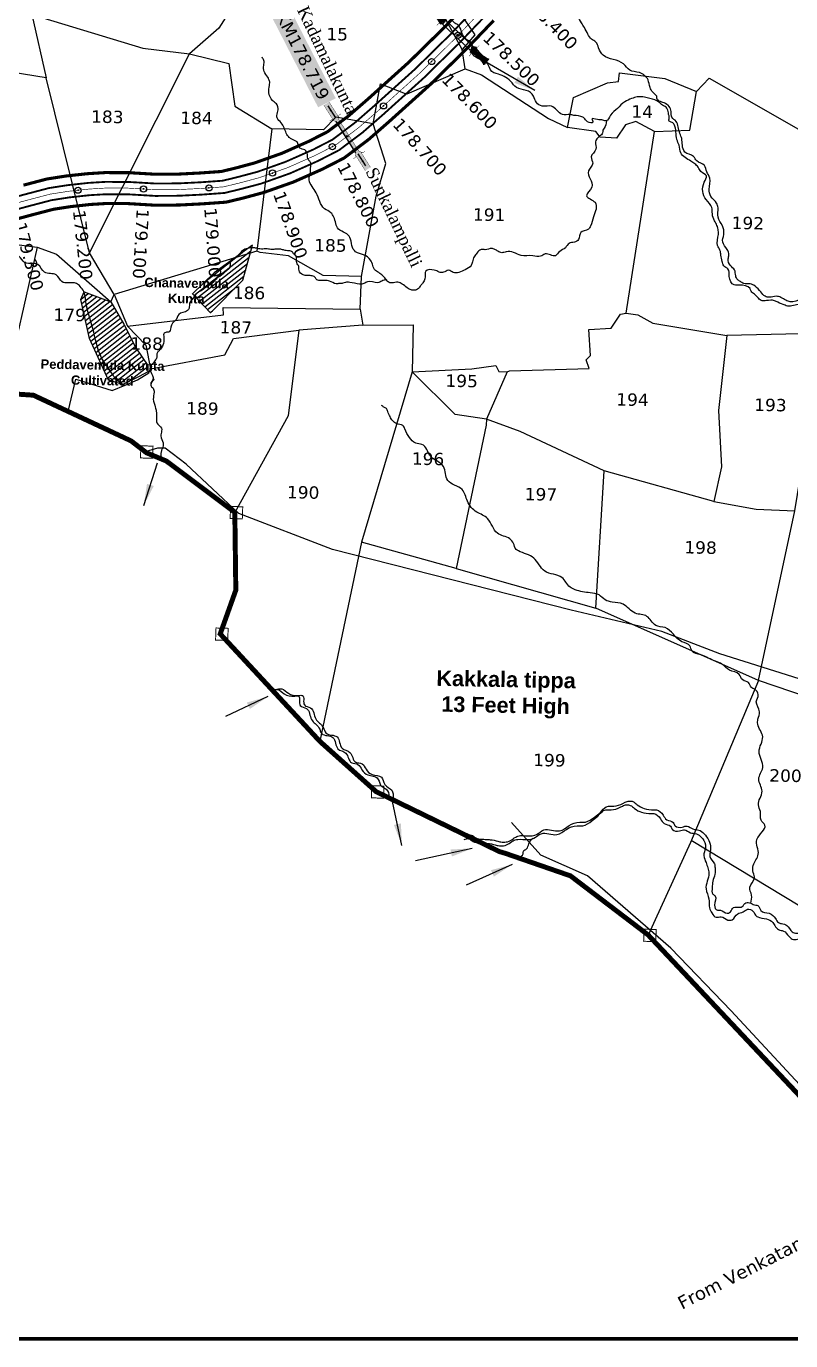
# Model space of a CAD drawing. Header units: inches. Extents: x 749153 to 755578, y 1653601 to 1659848.
# Drawn here: x 752044 to 753279, y 1653601 to 1655726 of the extents above; entities that cross this region are included whole.
import ezdxf
from ezdxf.enums import TextEntityAlignment as Align

# ---------------------------------------------------------------- set-up
doc = ezdxf.new("R2010")
doc.units = ezdxf.units.IN
doc.header["$MEASUREMENT"] = 0
doc.header["$PDMODE"] = 32
doc.header["$PDSIZE"] = 10
doc.linetypes.add('ACAD_ISO02W100', pattern=[15, 12, -3])
doc.linetypes.add('HIDDEN2', pattern=[0.1875, 0.125, -0.0625])
for name, color, linetype in [('CANAL1', 1, 'Continuous'), ('CSMark', 72, 'Continuous'), ('PLOT', 7, 'Continuous'), ('PLOT NO', 7, 'Continuous'), ('ROADS', 6, 'Continuous'), ('stream', 4, 'Continuous'), ('STRUCTURE', 5, 'Continuous'), ('TANKS-STREAM', 4, 'Continuous'), ('VILLAGE BOUNDRY', 5, 'Continuous'), ('VILLAGE STONES', 240, 'Continuous')]:
    doc.layers.add(name, color=color, linetype=linetype)
doc.styles.get("Standard").update_dxf_attribs({"font": 'verdana_0.ttf'})
doc.styles.add('style1', font='romantic_0.ttf')
doc.dimstyles.get("Standard").update_dxf_attribs({"dimtxt": 0.18, "dimasz": 35, "dimexe": 0.18, "dimexo": 0.0625, "dimgap": 0.09, "dimtad": 0, "dimtih": 1, "dimtoh": 1, "dimdec": 4, "dimzin": 0, "dimdsep": 46, "dimtxsty": 'Standard', "dimcen": 0.09, "dimadec": 0, "dimazin": 0, "dimtfac": 1, "dimtdec": 4, "dimtofl": 0, "dimtmove": 0, "dimatfit": 3, "dimfxl": 0, "dimtolj": 1, "dimtzin": 0, "dimarcsym": 0})
pattern_1 = [(38.1187724, (-30784.0716, 14231.618), (-3.920576606, 4.996724246), [])]

# ---------------------------------------------------------------- blocks, each defined once
blk = doc.blocks.new('UT')
at = {"layer": 'STRUCTURE'}
h = blk.add_hatch(dxfattribs=at)
h.set_pattern_fill('DASH', color=150, scale=8, angle=-39.6278, style=0)
h.set_pattern_definition([(320.372247933, (-4370.464, -6260.8811), (1.40800153113, 0.132407282), [1, -1])])
h.paths.add_polyline_path([(765163, 1700681.9), (765165.6, 1700680.6), (765167.2, 1700680.3), (765169.1, 1700680), (765172.4, 1700679.6), (765176.4, 1700679.3), (765179.5, 1700679.5), (765183.1, 1700679.9), (765187.7, 1700680.9), (765188.9, 1700681.2), (765193.1, 1700682.2), (765196.1, 1700680.2), (765196.1, 1700672.2), (765193.1, 1700670.2), (765190.5, 1700670.8), (765188.1, 1700671.3), (765185.5, 1700671.8), (765183.6, 1700672.1), (765181, 1700672.5), (765180.3, 1700672.5), (765178.5, 1700672.6), (765176.7, 1700672.6), (765174.6, 1700672.5), (765172.5, 1700672.3), (765170.4, 1700672), (765168.5, 1700671.7), (765166.1, 1700671.2), (765165, 1700670.8), (765163, 1700669.7)])
h.paths.add_polyline_path([(765259.1, 1700682.2), (765256.1, 1700680.2), (765256.1, 1700672.2), (765259.1, 1700670.2), (765261.9, 1700671), (765264.4, 1700671.6), (765266.4, 1700672), (765269.1, 1700672.5), (765272.7, 1700673), (765276.1, 1700673.1), (765278.6, 1700672.9), (765281.2, 1700672.7), (765283.9, 1700672.3), (765286.4, 1700671.9), (765288, 1700671.3), (765289.2, 1700670.6), (765289.1, 1700682.7), (765287.6, 1700681.8), (765285.7, 1700681.2), (765283, 1700680.7), (765281.2, 1700680.4), (765276.7, 1700679.9), (765272.7, 1700679.9), (765268.7, 1700680.3), (765264.8, 1700681), (765261.2, 1700681.7)])
at = {"layer": 'STRUCTURE', "color": 150, "const_width": 0.628}
for points in [[(765190.1, 1700688.2), (765190.1, 1700684.2), (765196.1, 1700680.2), (765256.1, 1700680.2), (765262.1, 1700684.2), (765262.1, 1700688.2)], [(765190.1, 1700664.2), (765190.1, 1700668.2), (765196.1, 1700672.2), (765256.1, 1700672.2), (765262.1, 1700668.2), (765262.1, 1700664.2)]]:
    blk.add_lwpolyline(points, dxfattribs=at)
at = {"layer": 'STRUCTURE', "color": 150}
for points in [[(765196.1, 1700680.2), (765256.1, 1700680.2)], [(765196.1, 1700672.2), (765256.1, 1700672.2)], [(765196.1, 1700672.2), (765256.1, 1700672.2)]]:
    blk.add_lwpolyline(points, dxfattribs=at)
at = {"layer": 'STRUCTURE', "color": 0}
blk.add_circle((765226.1, 1700676.2), 1.89, dxfattribs=at)
at = {"layer": 'STRUCTURE', "color": 150}
for points in [[(765289.1, 1700682.7), (765287.8, 1700681.9), (765284.3, 1700680.9), (765280.9, 1700680.4), (765276.1, 1700679.8), (765267.4, 1700680.5), (765259.1, 1700682.2)], [(765163, 1700681.9), (765164.4, 1700681.1), (765167.9, 1700680.2), (765171.2, 1700679.8), (765176.1, 1700679.4), (765184.7, 1700680.3), (765193.1, 1700682.2)], [(765163, 1700669.7), (765164.3, 1700670.6), (765167.8, 1700671.6), (765171.2, 1700672.1), (765176, 1700672.6), (765184.7, 1700672), (765193.1, 1700670.2)], [(765289.2, 1700670.6), (765287.8, 1700671.4), (765284.2, 1700672.3), (765280.9, 1700672.7), (765276.1, 1700673.1), (765267.4, 1700672.2), (765259.1, 1700670.2)]]:
    blk.add_spline(points, degree=3, dxfattribs=at)
at = {"layer": 'STRUCTURE', "color": 0}
blk.add_text('STREAM', height=5, dxfattribs=at).set_placement((765148.2, 1700675.8), align=Align.MIDDLE_CENTER)
for points in [[(765190.9, 1700676), (765164.2, 1700675.8)], [(765289.3, 1700676.7), (765265.4, 1700676.4)]]:
    blk.add_leader(points, dimstyle='Standard', override={"dimasz": 10, "dimgap": 0.09, "dimtad": 0}, dxfattribs=at)
blk = doc.blocks.new('SLB')
at = {"layer": 'STRUCTURE'}
h = blk.add_hatch(dxfattribs=at)
h.set_pattern_fill('DOTS', color=6, scale=20, angle=320.3722, style=0)
h.set_pattern_definition([(320.372247934, (-159.4327, -72.9564), (1.2786241598, 0.5641323054), [0, -1.25])])
h.paths.add_polyline_path([(769699.5, 1706871.1), (769699.5, 1706861.1), (769729.1, 1706861.1), (769732.1, 1706863.1), (769792.1, 1706863.1), (769795.1, 1706861.1), (769824.7, 1706861.1), (769824.7, 1706871.1), (769795.1, 1706871.1), (769792.1, 1706869.1), (769732.1, 1706869.1), (769729.1, 1706871.1)])
at = {"layer": 'STRUCTURE', "color": 6, "linetype": 'ACAD_ISO02W100', "ltscale": 0.5, "const_width": 0.5}
for points in [[(769699.5, 1706871.1), (769729.1, 1706871.1)], [(769795.1, 1706871.1), (769824.7, 1706871.1)], [(769699.5, 1706861.1), (769729.1, 1706861.1)], [(769795.1, 1706861.1), (769824.7, 1706861.1)]]:
    blk.add_lwpolyline(points, dxfattribs=at)
at = {"layer": 'STRUCTURE', "color": 6, "const_width": 0.628}
for points in [[(769726.1, 1706877.1), (769726.1, 1706873.1), (769732.1, 1706869.1), (769792.1, 1706869.1), (769798.1, 1706873.1), (769798.1, 1706877.1)], [(769726.1, 1706855.1), (769726.1, 1706859.1), (769732.1, 1706863.1), (769792.1, 1706863.1), (769798.1, 1706859.1), (769798.1, 1706855.1)]]:
    blk.add_lwpolyline(points, dxfattribs=at)
at = {"layer": 'STRUCTURE', "color": 6}
blk.add_lwpolyline([(769732.1, 1706863.1), (769792.1, 1706863.1)], dxfattribs=at)
blk.add_lwpolyline([(769732.1, 1706863.1), (769792.1, 1706863.1)], dxfattribs=at)
at = {"layer": 'STRUCTURE', "color": 0}
blk.add_circle((769762.1, 1706866.1), 1.24, dxfattribs=at)
for points in [[(769703.8, 1706866), (769726.7, 1706866)], [(769818.6, 1706865.8), (769795.7, 1706865.8)]]:
    blk.add_leader(points, dimstyle='Standard', override={"dimasz": 10, "dimgap": 0.09, "dimtad": 0}, dxfattribs=at)

msp = doc.modelspace()

# ---------------------------------------------------------------- hatches: boundary and pattern name
at = {"layer": 'TANKS-STREAM'}
h = msp.add_hatch(dxfattribs=at)
h.set_pattern_fill('ANSI31', color=256, scale=50.809873, angle=353.1188, style=0)
h.set_pattern_definition(pattern_1)
edge = h.paths.add_edge_path()
edge.add_line((752311.6, 1655294.3), (752341.3, 1655263.2))
edge.add_line((752341.3, 1655263.2), (752393.5, 1655316))
edge.add_line((752393.5, 1655316), (752408.9, 1655372.5))
edge.add_line((752408.9, 1655372.5), (752347.1, 1655327.7))
edge.add_line((752347.1, 1655327.7), (752311.9, 1655294))
h.paths.add_polyline_path([(752231.7, 1655323.7), (752373.7, 1655321.1), (752372.9, 1655273.1), (752230.8, 1655275.7)], flags=9)
h = msp.add_hatch(dxfattribs=at)
h.set_pattern_fill('ANSI31', color=256, scale=50.809873, angle=353.1188, style=0)
h.set_pattern_definition(pattern_1)
h.paths.add_polyline_path([(752225.8, 1655160.2), (752199.6, 1655147.1), (752176.3, 1655154.2), (752145.7, 1655221.8), (752131.6, 1655284.5), (752136.8, 1655296.9), (752180.3, 1655280.8), (752201.4, 1655244.5), (752220.4, 1655206.5), (752240, 1655178.2), (752239.9, 1655167.9)])
h.paths.add_polyline_path([(752064.2, 1655191.8), (752269.7, 1655188), (752268.8, 1655140), (752063.3, 1655143.8)], flags=9)

# ---------------------------------------------------------------- linework, layer by layer
at = {"color": 3}
for p in [(752698.6, 1655669.4), (752620.8, 1655597.7), (752538.2, 1655531.8), (752441.4, 1655489.1), (752127.2, 1655461.3), (752232.9, 1655463.3), (752338.7, 1655465.1)]:
    msp.add_point(p, dxfattribs=at)
at = {"layer": 'CANAL1', "color": 5, "const_width": 3}
for points in [[(752774.2, 1655760.6), (752728, 1655712.4), (752691.6, 1655676.6), (752672.6, 1655657.9), (752606.1, 1655598), (752574.6, 1655570.5), (752538.4, 1655543.1), (752506.6, 1655526.8), (752462.4, 1655507.2), (752417.1, 1655491.1), (752385.5, 1655482.7), (752360.9, 1655476.7), (752325.7, 1655474.2), (752289.9, 1655472.4), (752252.6, 1655472.1), (752208.6, 1655474.7), (752171, 1655474.8), (752144.2, 1655473.2), (752110.3, 1655469.5), (752080.1, 1655464.8), (752042.8, 1655455), (752004.5, 1655444.7)], [(752009.5, 1655425.3), (752047.9, 1655435.7), (752084.2, 1655445.2), (752113, 1655449.7), (752145.9, 1655453.3), (752171.5, 1655454.8), (752208, 1655454.7), (752252.1, 1655452.1), (752290.5, 1655452.4), (752326.9, 1655454.2), (752364, 1655456.9), (752390.4, 1655463.3), (752423.1, 1655472), (752469.8, 1655488.6), (752515.2, 1655508.8), (752549, 1655526.1), (752587.2, 1655554.9), (752619.4, 1655583), (752686.3, 1655643.3), (752705.6, 1655662.3), (752742.3, 1655698.3), (752788.3, 1655746.4)]]:
    msp.add_lwpolyline(points, dxfattribs=at)
at = {"layer": 'CANAL1', "color": 1, "const_width": 5}
for points in [[(752763.6, 1655771.2), (752717.4, 1655722.9), (752681.1, 1655687.3), (752662.3, 1655668.8), (752596.2, 1655609.2), (752565.1, 1655582.1), (752530.4, 1655555.9), (752500.1, 1655540.4), (752456.8, 1655521.1), (752412.7, 1655505.5), (752381.8, 1655497.2), (752358.6, 1655491.6), (752324.8, 1655489.2), (752289.5, 1655487.4), (752253, 1655487.1), (752209.1, 1655489.7), (752170.6, 1655489.8), (752142.9, 1655488.1), (752108.4, 1655484.4), (752077, 1655479.5), (752038.9, 1655469.5)], [(752798.8, 1655735.7), (752753, 1655687.8), (752716.1, 1655651.6), (752696.6, 1655632.4), (752629.3, 1655571.8), (752596.7, 1655543.3), (752557, 1655513.3), (752521.7, 1655495.2), (752475.3, 1655474.6), (752427.5, 1655457.7), (752394.1, 1655448.7), (752366.3, 1655442), (752327.9, 1655439.3), (752290.9, 1655437.4), (752251.7, 1655437.1), (752207.6, 1655439.7), (752172, 1655439.8), (752147.1, 1655438.3), (752115, 1655434.8), (752087.3, 1655430.5), (752051.7, 1655421.2), (752013.3, 1655410.8)]]:
    msp.add_lwpolyline(points, dxfattribs=at)
at = {"layer": 'CANAL1', "color": 1, "linetype": 'HIDDEN2', "ltscale": 100, "const_width": 1}
msp.add_lwpolyline([(752781.2, 1655753.5), (752735.2, 1655705.3), (752698.6, 1655669.4), (752679.4, 1655650.6), (752612.8, 1655590.5), (752580.9, 1655562.7), (752543.7, 1655534.6), (752510.9, 1655517.8), (752466.1, 1655497.9), (752466.1, 1655497.9), (752420.1, 1655481.6), (752388, 1655473), (752362.5, 1655466.8), (752326.3, 1655464.2), (752290.2, 1655462.4), (752252.4, 1655462.1), (752208.3, 1655464.7), (752171.3, 1655464.8), (752145, 1655463.2), (752111.7, 1655459.6), (752082.1, 1655455), (752045.3, 1655445.3), (752007, 1655435)], dxfattribs=at)
at = {"layer": 'PLOT'}
for points in [[(752736.1, 1655759.9), (752768.2, 1655712.5), (752748.1, 1655688.7), (752715, 1655749.2), (752625.5, 1655829.9), (752524, 1655882.1)], [(752752.9, 1655657.5), (752779.3, 1655648), (752887.4, 1655577.2), (752918.3, 1655562.6), (752927.8, 1655611.1), (752982.6, 1655635.2), (753000.4, 1655636.9), (753002.2, 1655650.9), (753075.3, 1655641.8), (753126.7, 1655620.7), (753147.3, 1655642.7), (753310.4, 1655549), (753345, 1655623.4), (753446.5, 1655698.5), (753230.3, 1655845.1), (753160.9, 1655860.3), (753080, 1655852.1), (753000.8, 1655879), (752981.5, 1655882.9), (752881.7, 1655831.3), (752862.1, 1655798.6), (752827.1, 1655815.8)], [(752424.2, 1655783.9), (752372.4, 1655751.2), (752354.7, 1655723.3), (752307.1, 1655681.8)], [(752052.6, 1655745.3), (752075.8, 1655643.2), (751851.9, 1655679.2), (751704.2, 1655692.2)], [(752052.6, 1655745.3), (752232.1, 1655691.1), (752307.1, 1655681.8), (752371, 1655666.2), (752380.3, 1655597.3), (752440.5, 1655560.8), (752416.3, 1655362.7), (752185.3, 1655292.8), (752207.1, 1655241.6), (752236.7, 1655210.6), (752244.1, 1655172.4), (752364.2, 1655195.1), (752378.6, 1655221.6), (752484.1, 1655235.1), (752466.8, 1655096.7), (752380.5, 1654940.5)], [(752145.6, 1655360.2), (752307.1, 1655681.8)], [(752604.1, 1655568.8), (752615.7, 1655633.5), (752656, 1655617.7), (752659, 1655617.4), (752752.9, 1655657.5), (752748.1, 1655688.7)], [(752185.3, 1655292.8), (752145.6, 1655360.2), (752075.8, 1655643.2)], [(753059, 1655556.5), (753115.6, 1655558.5), (753126.7, 1655620.7)], [(752585.1, 1655321.6), (752608.9, 1655451.5), (752624.6, 1655504.6), (752604.1, 1655568.8), (752543.8, 1655579.5), (752524, 1655558.9), (752440.5, 1655560.8)], [(752820.4, 1655167.8), (752824.5, 1655169.5), (752953.3, 1655173.1), (752948.1, 1655187.2), (752955.2, 1655194.1), (752952.5, 1655236.4), (752988.5, 1655238.3), (753003.9, 1655260.7), (753013.2, 1655262.3), (753059, 1655556.5), (753028.5, 1655572.5), (753011.8, 1655567), (752997.6, 1655545.3), (752971.1, 1655547.2), (752964.2, 1655556.2), (752918.3, 1655562.6)], [(752031.9, 1655373.2), (752060.9, 1655369.5), (752007.5, 1655133.1)], [(752060.9, 1655369.5), (752092.5, 1655357.7), (752180.3, 1655280.8), (752185.3, 1655292.8)], [(752583.3, 1655268.9), (752585.1, 1655321.6), (752523.1, 1655323.6), (752467.1, 1655355.3), (752421.5, 1655360.4), (752416.3, 1655362.7)], [(752207.1, 1655241.6), (752362.4, 1655260.1), (752361.8, 1655271.6), (752583.3, 1655268.9), (752587.6, 1655243.2), (752484.1, 1655235.1)], [(753013.2, 1655262.3), (753032, 1655260.1), (753056.2, 1655246.2), (753175.5, 1655226.4), (753162, 1655105.4), (753167.3, 1655014.2), (753154.7, 1654958.1), (752977.6, 1655007.8)], [(752587.6, 1655243.2), (752668.6, 1655243.8), (752666.9, 1655167.8), (752585.3, 1654892.4), (752517.8, 1654570.4)], [(753154.7, 1654958.1), (753223.3, 1654945.6), (753285.3, 1654942.8), (753311.5, 1655101.4), (753342.7, 1655230), (753175.5, 1655226.4)], [(752111.3, 1655103.5), (752123.5, 1655155.8), (752182.3, 1655137.5), (752203.4, 1655146.4), (752223.4, 1655154.7), (752241.3, 1655166), (752244.1, 1655172.4)], [(752666.9, 1655167.8), (752763.6, 1655172.6), (752802.4, 1655178.2), (752807.2, 1655168), (752820.4, 1655167.8), (752787.5, 1655091.3), (752736.5, 1655098.7), (752666.9, 1655167.8)], [(752787.5, 1655091.3), (752786.7, 1655081.4), (752738.3, 1654849.7), (752585.3, 1654892.4)], [(752738.3, 1654849.7), (752963.8, 1654785.6), (752977.6, 1655007.8), (752841.4, 1655071.2), (752787.5, 1655091.3)], [(753226.9, 1654668.8), (753285.3, 1654942.8)], [(753607.7, 1654878.5), (753649.6, 1654584.1), (753390.1, 1654613.4), (753226.9, 1654668.8), (752963.8, 1654785.6)], [(753226.9, 1654668.8), (753116.8, 1654406.7), (753048.7, 1654257.1)], [(753118.1, 1654410.4), (753293.7, 1654304.6), (753391.1, 1654614)]]:
    msp.add_lwpolyline(points, dxfattribs=at)
at = {"layer": 'ROADS'}
for points in [[(753736.7, 1654507.9), (753688.1, 1654520.2), (753643.7, 1654546.4), (753533.7, 1654624.9), (753420.5, 1654630.9), (753164.3, 1654712), (753070.4, 1654747.8), (752923.9, 1654782.5), (752538.4, 1654880.2), (752386.8, 1654938.7), (752302, 1655018.5), (752267.8, 1655044.4), (752255.4, 1655044.5), (752235.5, 1655038.5)], [(753447.7, 1653852.5), (753348.6, 1653955.8), (753182.7, 1654134.6), (753085.1, 1654235.7), (752950.4, 1654352.9), (752875.3, 1654386.2), (752827.9, 1654438.9)]]:
    msp.add_lwpolyline(points, dxfattribs=at)
at = {"layer": 'stream'}
for points in [[(752437.4, 1654651.8), (752444.2, 1654654), (752449.6, 1654654), (752460.4, 1654647.1), (752477.3, 1654643.6), (752483.4, 1654643.2), (752486.3, 1654628.1), (752496.3, 1654623.4), (752504.6, 1654605.5), (752516.5, 1654592.2), (752521.1, 1654582.8), (752539.1, 1654576.4), (752547.1, 1654558.2), (752559.7, 1654551.4), (752569.4, 1654535.6), (752579.5, 1654533.1), (752586, 1654524.1), (752595.7, 1654515.9), (752610.8, 1654511.2), (752616.2, 1654499.7), (752627.3, 1654490.4), (752629.8, 1654477.1)], [(752444, 1654652.8), (752450.9, 1654655), (752456.3, 1654655), (752467, 1654648.1), (752483.9, 1654644.5), (752490.1, 1654644.2), (752492.9, 1654629.1), (752503, 1654624.4), (752511.3, 1654606.5), (752523.1, 1654593.2), (752527.8, 1654583.8), (752545.8, 1654577.4), (752553.8, 1654559.2), (752566.4, 1654552.4), (752576.1, 1654536.6), (752586.2, 1654534.1), (752592.6, 1654525.1), (752602.4, 1654516.8), (752617.5, 1654512.2), (752622.9, 1654500.7), (752634, 1654491.3), (752636.5, 1654478.1)], [(752839.8, 1654382.7), (752846.3, 1654388.3), (752846.9, 1654392.8), (752851.9, 1654396.4), (752855.7, 1654404.6), (752861.9, 1654414)]]:
    msp.add_spline(points, degree=3, dxfattribs=at)
at = {"layer": 'STRUCTURE', "color": 5, "const_width": 6}
msp.add_lwpolyline([(749155.9, 1659307.4), (755381.1, 1659307.4), (755381.1, 1653604.3), (749155.9, 1653604.3)], close=True, dxfattribs=at)
at = {"layer": 'STRUCTURE', "color": 0}
msp.add_point((752741.2, 1655711.7), dxfattribs=at)
at = {"layer": 'TANKS-STREAM'}
for points in [[(752311.6, 1655294.3), (752341.3, 1655263.2), (752393.5, 1655316), (752408.9, 1655372.5), (752347.1, 1655327.7), (752311.9, 1655294)], [(752225.8, 1655160.2), (752199.6, 1655147.1), (752176.3, 1655154.2), (752145.7, 1655221.8), (752131.6, 1655284.5), (752136.8, 1655296.9), (752180.3, 1655280.8), (752201.4, 1655244.5), (752220.4, 1655206.5), (752240, 1655178.2), (752239.9, 1655167.9), (752225.8, 1655160.2)]]:
    msp.add_lwpolyline(points, dxfattribs=at)
for points in [[(753526.9, 1655237.6), (753534.8, 1655252.7), (753555.5, 1655267.5), (753563.5, 1655282.7), (753571.7, 1655293.6), (753585, 1655300.4), (753593.2, 1655314.8), (753594, 1655323.9), (753605.1, 1655333.5), (753612.7, 1655340.3), (753614.6, 1655349), (753607.1, 1655357.4), (753594.3, 1655367.1), (753581.2, 1655369), (753566.1, 1655376.2), (753557.1, 1655377.8), (753550.3, 1655378), (753543.6, 1655372.1), (753541.6, 1655368.5), (753527.5, 1655367.6), (753509.9, 1655367.9), (753506.5, 1655368.3), (753494.9, 1655368.7), (753488.9, 1655370.7), (753484, 1655374), (753471.4, 1655373.9), (753460.8, 1655381.9), (753451.3, 1655388.8), (753442.8, 1655394.1), (753438.7, 1655396.8), (753431.4, 1655400.2), (753425.8, 1655405.2), (753421.5, 1655410.6), (753410.9, 1655412), (753403.3, 1655421), (753389, 1655426.2), (753376.4, 1655428.2), (753370.4, 1655422.8), (753363.1, 1655415.4), (753359.8, 1655414), (753354.7, 1655402.8), (753344.2, 1655386.8), (753345.5, 1655379.2), (753347.7, 1655373.6), (753347.3, 1655359.4), (753353.5, 1655355.9), (753358.6, 1655350.2), (753364.3, 1655350), (753372.3, 1655345), (753378.7, 1655339.3), (753386.4, 1655338.3), (753392.8, 1655333.3), (753402.5, 1655314.5), (753405.2, 1655300.7), (753396.6, 1655291.7), (753392.5, 1655285.6), (753385.3, 1655276.8), (753371, 1655269.3), (753366.6, 1655267.4), (753354.6, 1655266.2), (753347, 1655266.4), (753339.6, 1655268.1), (753331.5, 1655269.4), (753318.3, 1655271), (753309.4, 1655271.3), (753297.9, 1655274.3), (753293.2, 1655276.1), (753273.5, 1655274.1), (753269.8, 1655275.4), (753258.1, 1655280.2), (753252.8, 1655282.7), (753240, 1655282.9), (753235.1, 1655282.6), (753232.7, 1655282.7), (753226.6, 1655286.8), (753220.2, 1655293.1), (753215, 1655298.2), (753213.1, 1655302.2), (753196.2, 1655307.7), (753187.6, 1655308.2), (753179.4, 1655321.7), (753177.5, 1655334.1), (753170.8, 1655339.1), (753168.2, 1655346.2), (753166.2, 1655356.2), (753164.6, 1655364.3), (753160.7, 1655371.7), (753162, 1655389.9), (753161.4, 1655398), (753158.8, 1655406.6), (753155.8, 1655411.6), (753152.3, 1655423.1), (753151.4, 1655433.5), (753142.1, 1655446.2), (753139.2, 1655474.4), (753142.6, 1655484.6), (753133.7, 1655491.4), (753129.3, 1655498.4), (753123.8, 1655504.2), (753117.7, 1655508.3), (753101.2, 1655521.6), (753098.4, 1655534), (753094.9, 1655543.4), (753090.6, 1655567.4), (753087.2, 1655570.9), (753082.5, 1655572.8), (753082.5, 1655578.6), (753081.6, 1655584), (753079.4, 1655592.8), (753077.4, 1655595.5), (753071.8, 1655598.8), (753066, 1655603.6), (753051.4, 1655609.7), (753042.6, 1655611.8), (753031, 1655612.2), (753021.8, 1655609.4), (753010.7, 1655604.3), (752998.9, 1655593.5), (752987.9, 1655582.5), (752980.3, 1655573.4), (752973.7, 1655575.2), (752966.6, 1655575.4), (752957.6, 1655576.7), (752959, 1655571.2), (752950.7, 1655571.8), (752946.4, 1655576.6), (752943.1, 1655579.3), (752928.4, 1655582.4), (752922.4, 1655583.5), (752910, 1655583.7), (752892.2, 1655597.3), (752877.4, 1655597.3), (752867.9, 1655603.3), (752863.3, 1655613.3), (752851.4, 1655622.8), (752835.7, 1655627.2), (752826.2, 1655637.6), (752803.1, 1655649.9), (752795.7, 1655653.2), (752788.9, 1655666.4), (752776.1, 1655673.3), (752763.1, 1655685.6), (752763.9, 1655696.8), (752751.8, 1655708.1), (752741, 1655728.5), (752734.4, 1655732.8), (752728.5, 1655745.1), (752719.6, 1655753.9), (752712.9, 1655760.1), (752707.3, 1655765.5), (752703.1, 1655779.7), (752699.2, 1655784.6), (752681.1, 1655794.9), (752674.4, 1655802.4), (752669.1, 1655811), (752656.5, 1655819.7), (752641.2, 1655827.8), (752633, 1655831.5), (752625.7, 1655841.4), (752614.1, 1655847.7), (752602.2, 1655850.6), (752593.6, 1655853.6), (752592.2, 1655855.5), (752581.3, 1655866.4), (752571.5, 1655868.4), (752560.3, 1655871.7), (752556.1, 1655882.2), (752550, 1655886.1), (752536.3, 1655894.4), (752524.8, 1655918.3), (752523.3, 1655922), (752507.7, 1655933.1), (752500.7, 1655942.1), (752495.1, 1655947.6), (752487.7, 1655966.4), (752476.7, 1655977.4), (752472.3, 1655989.3), (752467.3, 1655998.4), (752463.3, 1656018.7), (752463.5, 1656035.2), (752462.5, 1656050.3), (752459.1, 1656060), (752444.8, 1656066.5), (752441, 1656076.6), (752409.4, 1656100), (752394.3, 1656105.7), (752379.3, 1656115.1), (752365.5, 1656124.9), (752354.4, 1656127), (752340.8, 1656141.6), (752333.7, 1656158.9), (752331.4, 1656160.7), (752285.1, 1656184), (752281.7, 1656188.8), (752275.5, 1656196.6), (752272.2, 1656204.4), (752266.1, 1656214), (752261, 1656221.2), (752254.3, 1656251.4), (752249.7, 1656271.9), (752222.8, 1656298), (752169, 1656290.3), (752152.4, 1656287.9), (752148.9, 1656287.5), (752133.1, 1656289.1), (752123.7, 1656289.5), (752116.6, 1656290.3), (752108.1, 1656300), (752105.2, 1656301.2), (752100.7, 1656307.8), (752093.3, 1656315.1), (752081.1, 1656319.1), (752060.5, 1656319.7), (752047, 1656319), (752035, 1656313.5), (752027.1, 1656303.8), (752022.1, 1656295.7), (752018.9, 1656288.8), (752007.9, 1656275), (751992.2, 1656263.8), (751984.5, 1656261.7), (751966.4, 1656264.6), (751963, 1656269.4), (751944.5, 1656298.3), (751943.6, 1656307.7), (751916, 1656338.8), (751899.7, 1656344.6), (751893.4, 1656350.7), (751893.1, 1656359), (751889.4, 1656372.6), (751883.7, 1656393.4), (751879.2, 1656400.6), (751873.2, 1656416.6), (751870.5, 1656422), (751877, 1656441.2), (751875.6, 1656451.8), (751873.2, 1656469.5), (751882.3, 1656477.5), (751885.7, 1656492.1), (751879.3, 1656512.8), (751888.2, 1656538.3), (751884.8, 1656542.7), (751876.1, 1656549.4), (751873, 1656553.9), (751865, 1656557.6), (751846.7, 1656557.6), (751838.3, 1656559.4), (751830.7, 1656570.4), (751819.5, 1656585.8), (751809.7, 1656597.4), (751804.3, 1656602.2), (751781.3, 1656616.9), (751768, 1656629.1), (751764.2, 1656637.7), (751759.7, 1656641.9), (751749, 1656650.7), (751742.2, 1656658.1), (751732.7, 1656666.5), (751673.6, 1656692.3), (751660.6, 1656702.9), (751635.8, 1656711.1), (751630.2, 1656711.3), (751620.1, 1656715.8), (751613.9, 1656722.5), (751608.5, 1656727.7), (751602.6, 1656736.6), (751594.1, 1656740.5), (751590.7, 1656749.3), (751569.2, 1656759), (751563.3, 1656767.9), (751543.9, 1656777.9), (751532.1, 1656782.8), (751527, 1656790), (751510.6, 1656794.9), (751503.3, 1656806.6), (751501.3, 1656822.8), (751499.1, 1656830.5), (751495.4, 1656843.6), (751491, 1656859.4), (751474.7, 1656865.4), (751458.6, 1656878.3), (751449.7, 1656882.7), (751427.1, 1656896.6), (751408.1, 1656906.7), (751398.2, 1656918.5), (751383.2, 1656923.1), (751376.3, 1656926.6)], [(753062.4, 1655613.3), (753051.5, 1655627.5), (753048.3, 1655639.8), (753034.3, 1655651.4), (753018.7, 1655655.5), (753008.6, 1655665.5), (752975.9, 1655679.6), (752968.4, 1655691.4), (752964, 1655700.8), (752957, 1655705.4), (752951.1, 1655713.8), (752945.4, 1655724.4), (752940.6, 1655732.1), (752929.4, 1655752.9), (752926.4, 1655760.8), (752927.3, 1655767.5), (752926.9, 1655775.8), (752922.5, 1655783.9), (752924, 1655796.4), (752915.9, 1655806.6), (752916.5, 1655807.1), (752907, 1655816)], [(752626.7, 1655314.7), (752614.9, 1655326.9), (752607.8, 1655331.7), (752599.9, 1655348.5), (752588.7, 1655356.6), (752575.8, 1655361.7), (752569.6, 1655371.9), (752566.4, 1655385.1), (752559.2, 1655392), (752548.1, 1655398.6), (752540.6, 1655417.9), (752535.7, 1655425), (752525.4, 1655431.5), (752512.1, 1655457.1), (752500.8, 1655477.9), (752501.1, 1655484), (752502.5, 1655488.3), (752502.9, 1655497), (752502.5, 1655507.1), (752499.2, 1655511.1), (752497.7, 1655518.9), (752493.5, 1655526.6), (752485.7, 1655529.5), (752481.1, 1655539.4), (752477.1, 1655541.8), (752472.4, 1655543.7), (752468.4, 1655546.6), (752463.7, 1655553.4), (752455.6, 1655570.2), (752449, 1655578.2), (752450.2, 1655595.9), (752446.4, 1655602.1), (752441.5, 1655606.2), (752435.5, 1655619.1), (752436.3, 1655630.6), (752437, 1655635.1), (752435.7, 1655640.5), (752433.8, 1655643.9), (752427.7, 1655653.4), (752427.2, 1655663.1), (752427.4, 1655671.3), (752424.6, 1655676.2)], [(753628.7, 1655352.9), (753620, 1655360.5), (753615.6, 1655363.5), (753609.5, 1655366.9), (753606.8, 1655370.4), (753599.7, 1655369.7), (753592.9, 1655376.2), (753579.9, 1655379.1), (753573.9, 1655383.7), (753567.9, 1655385.2), (753560.8, 1655385.9), (753553.9, 1655388.7), (753542, 1655382), (753534, 1655374.3), (753532.2, 1655373.5), (753526.8, 1655376.2), (753520.9, 1655374.9), (753514.7, 1655379.1), (753504.7, 1655378.6), (753500.8, 1655377.3), (753494.4, 1655379.9), (753485.9, 1655381.4), (753482, 1655382.9), (753473.3, 1655389.2), (753461.6, 1655392), (753454.8, 1655399.1), (753447.3, 1655405.1), (753440.9, 1655405.8), (753430.4, 1655416.8), (753420.7, 1655420.1), (753413.3, 1655423.2), (753408.1, 1655430.2), (753393.4, 1655432.6), (753388.1, 1655434.4), (753382.6, 1655438.4), (753377, 1655439.4), (753367.8, 1655432.4), (753362.9, 1655429.4), (753360.6, 1655423), (753354.1, 1655418.5), (753352.9, 1655416.9), (753348.3, 1655416), (753346.6, 1655409.9), (753341.1, 1655404.3), (753340.7, 1655397.2), (753336.5, 1655388.4), (753333.4, 1655380.3), (753336.9, 1655369.6), (753337.6, 1655365.6), (753337.6, 1655359.5), (753346.4, 1655347.9), (753351.1, 1655345.2), (753360.7, 1655342.8), (753368.2, 1655335.7), (753379.6, 1655332.1), (753385.8, 1655330.2), (753390.6, 1655321.6), (753394.5, 1655310.2), (753393.4, 1655301.3), (753384.8, 1655292.9), (753384, 1655289.4), (753381.1, 1655283.2), (753374.2, 1655278.8), (753370, 1655277.7), (753365.5, 1655274.4), (753359.4, 1655271.6), (753347.2, 1655273.3), (753338.3, 1655274), (753326.5, 1655277.2), (753318.4, 1655276.5), (753303.2, 1655282.1), (753295.7, 1655283.9), (753278.2, 1655280.8), (753271.1, 1655283.4), (753263, 1655288), (753255.3, 1655289.9), (753244.8, 1655288.3), (753237.6, 1655289.8), (753230.4, 1655296.8), (753221.3, 1655306.4), (753213.5, 1655309.8), (753202.9, 1655310.7), (753197.5, 1655313.7), (753192.9, 1655317), (753190, 1655322.8), (753188.1, 1655332.5), (753181.4, 1655339.6), (753177.9, 1655350.4), (753179.1, 1655357), (753176, 1655365.7), (753169, 1655377.5), (753170.6, 1655389.9), (753168.5, 1655403.9), (753161.4, 1655417.8), (753161.6, 1655432.9), (753159.2, 1655440.3), (753149.9, 1655451.4), (753146.9, 1655462.9), (753148.4, 1655480.9), (753143.1, 1655491.2), (753139.3, 1655501.3), (753127, 1655508.9), (753121.9, 1655515.6), (753107.6, 1655523.1), (753103.8, 1655534.1), (753102.7, 1655544.7), (753099.9, 1655553.1), (753097, 1655563.8), (753093.8, 1655572.7), (753086.8, 1655579.2), (753085.6, 1655588.6), (753082.3, 1655596.9), (753074.4, 1655602.4), (753066.5, 1655605.4), (753063.8, 1655607.2), (753062.4, 1655613.3)], [(752199.6, 1655147.1), (752189.7, 1655155), (752178.7, 1655169.9), (752165.3, 1655190.4), (752151, 1655237.9), (752139.6, 1655282), (752136.5, 1655297.6), (752130.7, 1655305.6), (752124.4, 1655310.5), (752100.9, 1655313.5), (752091.8, 1655324.4), (752073, 1655328.6), (752062.4, 1655341.1), (752054.9, 1655342.8), (752040.5, 1655344.5), (752031.9, 1655354.3), (752012.9, 1655356.4), (752001.9, 1655362.4), (751994.2, 1655372.2), (751973.6, 1655387.9), (751915.6, 1655383.9), (751912.5, 1655401.6), (751907.6, 1655421), (751904.5, 1655435.7), (751906, 1655457.8), (751913, 1655460.9), (751920.5, 1655469.2), (751912.6, 1655487.9), (751902.7, 1655491.6), (751896.4, 1655495.8), (751887.2, 1655505.1), (751868.4, 1655515.2), (751861.5, 1655526), (751858.9, 1655529.4), (751849.7, 1655537.6), (751845.1, 1655540.5), (751838.6, 1655556.7), (751830.9, 1655564.8), (751818.3, 1655577.1), (751809.1, 1655591), (751801.9, 1655591.7), (751795, 1655591.2), (751788, 1655589.1), (751780.1, 1655586.3), (751773.9, 1655585.9), (751765, 1655586.7), (751751.9, 1655576.2), (751744.5, 1655570.7), (751737.3, 1655570.8), (751731.2, 1655568.2), (751726.1, 1655566.1), (751723.9, 1655561), (751714.5, 1655559.8), (751705.3, 1655559.9), (751696.3, 1655557.1), (751693.6, 1655554.2), (751684.6, 1655552.9), (751675.7, 1655555.7), (751671.4, 1655556.6), (751660.2, 1655555.9), (751642, 1655542.6), (751629, 1655544.7), (751618.8, 1655542), (751611.1, 1655536.4), (751597.5, 1655541.3), (751590.9, 1655543.1), (751579.5, 1655540), (751577, 1655534.9), (751570.9, 1655529), (751561.9, 1655525.9), (751558.2, 1655520.5), (751553.3, 1655516.4), (751548.9, 1655515.8), (751539.9, 1655516.5), (751526.5, 1655522.8), (751518.8, 1655525.8), (751515.3, 1655531.6), (751512.4, 1655535.5), (751493.1, 1655541.9), (751486.1, 1655546.8), (751473.6, 1655559.6), (751468.3, 1655562.6), (751459.3, 1655566.7), (751455.9, 1655569.5)], [(752981.1, 1655573.5), (752977.5, 1655561.5), (752975.3, 1655558.6), (752974.9, 1655553.9), (752970.1, 1655548.5), (752963.3, 1655539.3), (752964.2, 1655527.6), (752956.5, 1655515.3), (752959.1, 1655504.9), (752952, 1655492.5), (752957.5, 1655466.4), (752948.9, 1655452.3), (752962.6, 1655441.8), (752960, 1655418.3), (752955.4, 1655403.3), (752951.9, 1655398.6), (752939.6, 1655393), (752936, 1655381.7), (752929.3, 1655377.4), (752920.6, 1655375.4), (752914.7, 1655368.4), (752905.6, 1655362.4), (752898.7, 1655355.5), (752882, 1655358.3), (752874.7, 1655354.5), (752862, 1655355.4), (752843.3, 1655355.6), (752831, 1655360.8), (752819, 1655361.8), (752811.9, 1655360.3), (752805.7, 1655362.6), (752800.8, 1655365.7), (752795.5, 1655367.2), (752785.2, 1655365.2), (752778.6, 1655365.4), (752771.6, 1655359.6), (752767.4, 1655353.7), (752764.5, 1655345.5), (752762.5, 1655339.8), (752752.8, 1655332.8), (752742.4, 1655328.5), (752733.5, 1655328.5), (752725.9, 1655331.9), (752717.7, 1655328.7), (752710.6, 1655329), (752707, 1655330.8), (752702.6, 1655332.2), (752689.1, 1655330.7), (752687.7, 1655317.9), (752684.6, 1655311.7), (752680.9, 1655307.4), (752677.2, 1655302.2), (752670.9, 1655299.6), (752665.3, 1655300.2), (752659.1, 1655303.5), (752651.2, 1655309.7), (752644.2, 1655312.7), (752634.1, 1655311.4), (752628.4, 1655313.1), (752624.8, 1655316.2), (752618.2, 1655314.5), (752611.3, 1655311.7), (752595, 1655313.4), (752589.1, 1655310.3), (752582.1, 1655309.7), (752566.2, 1655312.2), (752559.3, 1655312.2), (752555.3, 1655310.9), (752549.6, 1655310.5), (752544.2, 1655310.1), (752533.7, 1655314.5), (752525.3, 1655315.4), (752516.3, 1655315.5), (752513.1, 1655316.5), (752509.9, 1655320.8), (752504, 1655323), (752498, 1655323.5), (752490.8, 1655324.5), (752484.4, 1655331.7), (752483.8, 1655338.6), (752482.6, 1655340.8), (752480.5, 1655344.2), (752480.2, 1655349.4), (752480, 1655354.1), (752476.2, 1655357.8), (752473.5, 1655361.2), (752467.9, 1655363.5), (752463.4, 1655363.6), (752457.5, 1655365.2), (752454.6, 1655366), (752445.4, 1655365.8), (752438.8, 1655365.5), (752430.7, 1655366.6), (752425.6, 1655366.2), (752416.8, 1655367.2), (752411.5, 1655368.1), (752400.9, 1655367.1), (752393.2, 1655364), (752380.5, 1655351.8), (752376.1, 1655350.5), (752372.8, 1655341.2), (752371.8, 1655335.3), (752366.8, 1655330.8), (752356.4, 1655322.1), (752350.1, 1655317.7), (752346.6, 1655313.4), (752332.6, 1655303.5), (752326.2, 1655298.8), (752320.7, 1655296.2), (752316.7, 1655291.9), (752313.3, 1655286.8), (752307.5, 1655278.8), (752306.6, 1655270.9), (752304.1, 1655266.9), (752289.9, 1655260.2), (752284.7, 1655250.8), (752281.7, 1655248.5), (752276.6, 1655236.5), (752275, 1655232.7), (752271.9, 1655231.8), (752266.4, 1655230.3), (752265.7, 1655223.4), (752264.2, 1655210.6), (752260.2, 1655204.3), (752257.2, 1655201.1), (752254.5, 1655196.8), (752254.6, 1655192.4), (752252.4, 1655186.9), (752248.1, 1655181.1), (752243.5, 1655175.8), (752247.6, 1655161.6), (752248.1, 1655155.5), (752244.6, 1655148.7), (752250.4, 1655156.6), (752244.5, 1655146.3), (752248.5, 1655141.1), (752250, 1655134.9), (752248.8, 1655123.4), (752252, 1655110.9), (752253.6, 1655103.9), (752254, 1655092.9), (752254.4, 1655085.3), (752262, 1655076.7), (752262.2, 1655072.3), (752260.9, 1655064), (752264.7, 1655052.9), (752263.1, 1655043.3), (752261.4, 1655038.5), (752261.3, 1655027)], [(753214.4, 1654308.6), (753215.6, 1654321.7), (753212.8, 1654334.6), (753220.2, 1654348.9), (753218.4, 1654358.1), (753218.3, 1654369.8), (753226.5, 1654387.7), (753224.3, 1654411.5), (753237, 1654434.7), (753231, 1654442.9), (753229.8, 1654456.6), (753226.6, 1654467.7), (753232.5, 1654489.6), (753227.3, 1654509.3), (753233.6, 1654527.9), (753227.7, 1654553.8), (753233.6, 1654577.5), (753225.7, 1654598), (753225.9, 1654606.2), (753228.6, 1654618), (753223.3, 1654634.3), (753226.5, 1654645.9), (753220.8, 1654654.4), (753215, 1654657.7), (753210.4, 1654665.4), (753201.3, 1654669.5), (753195.6, 1654678.6), (753179.8, 1654685.6), (753167.7, 1654695), (753157.3, 1654699.7), (753145.7, 1654704.8), (753133.4, 1654710.3), (753119.2, 1654716.6), (753116.1, 1654724.5), (753103, 1654731.4), (753075.8, 1654754.1), (753060.7, 1654757.8), (753046.6, 1654772.4), (753027.6, 1654777.5), (753007.9, 1654792.2), (752990.6, 1654795.5), (752978.8, 1654799.1), (752969.1, 1654807), (752954.9, 1654810.4), (752930.8, 1654815.3), (752922.4, 1654819.7), (752909.1, 1654835), (752881.3, 1654845.5), (752863.7, 1654866.6), (752838.7, 1654878.3), (752835.2, 1654880.7), (752830.9, 1654890.3), (752825, 1654897.7), (752805, 1654906.6), (752789, 1654930.5), (752771.5, 1654941), (752756.4, 1654958.6), (752747.8, 1654977.4), (752724.6, 1654992.1), (752717.8, 1655014.6), (752695.3, 1655032.8), (752690.7, 1655042.4), (752682.8, 1655050.2), (752672.8, 1655052.4), (752662.6, 1655061.6), (752655.5, 1655075.3), (752652.1, 1655080.9), (752642, 1655083.9), (752635.6, 1655088.7), (752631.3, 1655095.3), (752627.6, 1655103.6), (752625.4, 1655108.2), (752621.5, 1655110.6), (752617.8, 1655113.5)], [(752755.4, 1654417.7), (752762.6, 1654418.8), (752769.9, 1654414.1), (752780.4, 1654412.2), (752789.8, 1654411.4), (752796.6, 1654411.1), (752808.6, 1654408), (752816.7, 1654407.3), (752825.8, 1654409.8), (752834.4, 1654415.6), (752842, 1654417.8), (752858.4, 1654417.4), (752867.8, 1654419.7), (752879.9, 1654427), (752905.3, 1654425.6), (752920.7, 1654434), (752937.9, 1654439.7), (752947.3, 1654439.8), (752961.8, 1654447.9), (752971.6, 1654455.5), (752980.9, 1654464.3), (752996.9, 1654466), (753011.1, 1654471.7), (753017.9, 1654473.8), (753023.9, 1654472.8), (753030.9, 1654467.8), (753042.1, 1654461.6), (753057.8, 1654459.7), (753062, 1654459.4), (753072.5, 1654451.2), (753078.6, 1654443.6), (753089, 1654438.9), (753092, 1654433.7), (753103.3, 1654431.7), (753111.6, 1654433.3), (753120.9, 1654428.6), (753130.6, 1654426.9), (753138.6, 1654421.2), (753146.4, 1654409.9), (753149.4, 1654398.5), (753148.6, 1654390.2), (753148.1, 1654384.2), (753155.5, 1654372.5), (753156.6, 1654365.9), (753156.3, 1654355.3), (753152.9, 1654344), (753152, 1654333.8), (753153.2, 1654323.3), (753156.9, 1654320.2), (753155.6, 1654305.4), (753160.6, 1654297.3), (753165.3, 1654297.1), (753176.2, 1654292.4), (753182.8, 1654296.5), (753184.6, 1654300.2), (753193.4, 1654302.2), (753200.4, 1654303.1), (753206.4, 1654309.3), (753214.6, 1654308.5), (753222.4, 1654305.4), (753225.6, 1654304.8), (753230.6, 1654297), (753244.3, 1654292.3), (753254.2, 1654283.8), (753258.9, 1654277.4), (753263.9, 1654275.6), (753272.8, 1654272.7), (753281.1, 1654262.3), (753288.5, 1654260), (753296.3, 1654260.4), (753306.7, 1654253.9), (753318.2, 1654253.9), (753329.1, 1654246.3), (753337, 1654245.5), (753350.8, 1654247.1), (753363.9, 1654242.4), (753373.8, 1654239.7), (753393.7, 1654244.6), (753405.1, 1654242.2), (753411, 1654239.6), (753433.1, 1654240.2), (753441.2, 1654236.8), (753456.6, 1654239.2), (753477.6, 1654236.6), (753483.9, 1654238.7), (753507.5, 1654232.3), (753524.2, 1654238.3), (753546.2, 1654237.9), (753555, 1654238.6), (753563.9, 1654242.2), (753579.1, 1654241.9), (753587.6, 1654245), (753595.3, 1654245.6), (753603.3, 1654254.8), (753614.8, 1654260.8), (753626.4, 1654266.1), (753635, 1654278), (753636, 1654285.7), (753647.5, 1654294.9), (753650.4, 1654301.2), (753654.8, 1654307), (753657.6, 1654314.6), (753666.3, 1654325), (753670.9, 1654330.9), (753677.3, 1654351.5), (753685, 1654361.8), (753686.9, 1654370.1), (753687.3, 1654382.8), (753693.6, 1654396.4), (753693.9, 1654408.5), (753693.2, 1654417.4), (753696.2, 1654426), (753693.6, 1654441.7), (753691, 1654451), (753683.7, 1654458.2), (753678, 1654464.3), (753672.7, 1654476.4), (753661.9, 1654484.8), (753656.2, 1654486.7), (753648.5, 1654486.6), (753640.9, 1654487.6), (753632.4, 1654493.2), (753628.2, 1654497.5), (753619.9, 1654498.9), (753614.9, 1654498.5), (753606.6, 1654499.6), (753594.1, 1654508.9), (753583.2, 1654513), (753572, 1654514.5), (753565.5, 1654516.4), (753559.4, 1654528), (753560.1, 1654535.8), (753556.2, 1654544.6), (753550.4, 1654552), (753548.3, 1654561.2), (753550.2, 1654576.6), (753546.7, 1654585.6), (753540.3, 1654593.7), (753536, 1654601.3), (753537.4, 1654617.6)], [(753141.3, 1654397.4), (753138.6, 1654385.6), (753142, 1654374.2), (753144.8, 1654365.7), (753146.5, 1654357.1), (753142, 1654331.6), (753146.8, 1654315.6), (753147.8, 1654300.9), (753151.6, 1654292.8), (753158.6, 1654285.9), (753166.4, 1654286.6), (753177.1, 1654281.4), (753184.2, 1654281.8), (753193.2, 1654291.2), (753201.9, 1654294.6), (753209.2, 1654298.7), (753217.8, 1654295.7), (753221, 1654290.9)]]:
    msp.add_spline(points, degree=3, dxfattribs=at)
for points, knots in [([(752751.1, 1654411.7), (752753.6, 1654412.6), (752759.2, 1654414.4), (752765.7, 1654406.3), (752775.9, 1654406.5), (752784.6, 1654405.2), (752794.3, 1654405.5), (752802.8, 1654401.8), (752812.9, 1654400.9), (752822.3, 1654403.1), (752829, 1654409.9), (752840.6, 1654413), (752851.9, 1654410.4), (752865.4, 1654413.3), (752877.9, 1654426.4), (752899.7, 1654414.6), (752916.1, 1654429.1), (752930.5, 1654434.8), (752945.7, 1654432.4), (752956.4, 1654441.5), (752967.8, 1654448.8), (752976.3, 1654461.5), (752993.1, 1654457.8), (753004.2, 1654464.8), (753013.2, 1654468.3), (753020.8, 1654467.2), (753027.4, 1654460.5), (753038.5, 1654454.2), (753049.6, 1654453.7), (753060.9, 1654453.7), (753068.2, 1654446.6), (753073.3, 1654435.6), (753084.9, 1654435.7), (753087.5, 1654424.9), (753098.4, 1654424.7), (753108.1, 1654429.2), (753116.1, 1654421), (753126.8, 1654422.2), (753135.8, 1654414.5), (753141, 1654407), (753141.2, 1654400.2), (753141.3, 1654397.4)], [0, 0, 0, 0, 7.299504, 16.030733, 26.666095, 36.116135, 42.899861, 55.278821, 63.447545, 72.900527, 83.240263, 91.147453, 107.582919, 117.266892, 131.341454, 156.747234, 174.260154, 192.420767, 201.818458, 218.454024, 230.854542, 243.595625, 259.767597, 274.984863, 282.147249, 288.271229, 296.868702, 309.631039, 325.504524, 329.719107, 343.005507, 352.797852, 364.15861, 370.171951, 381.652618, 390.145929, 400.586252, 410.420182, 420.206868, 433.983737, 438.065534, 438.065534, 438.065534, 438.065534]), ([(753221, 1654290.9), (753222.7, 1654288.4), (753226.3, 1654284.7), (753240.1, 1654284.2), (753249.4, 1654279.7), (753253.4, 1654271.2), (753260, 1654264.4), (753269.2, 1654264.9), (753274.2, 1654256), (753282.9, 1654248.2), (753294.2, 1654252.7), (753301.3, 1654244.9), (753313, 1654243.1), (753322.5, 1654239.2), (753334.9, 1654239.1), (753346.7, 1654243.1), (753358.4, 1654236.6), (753372.9, 1654231.3), (753386.4, 1654240.7), (753399.4, 1654237.4), (753411.2, 1654230.3), (753425.1, 1654238.2), (753438.8, 1654228), (753454.3, 1654237.1), (753468.8, 1654227.5), (753485.2, 1654236.5), (753501.4, 1654220.5), (753521.6, 1654232.7), (753537.4, 1654231.8), (753552, 1654229.6), (753561.2, 1654236.4), (753573.4, 1654233.3), (753583, 1654237.2), (753593.5, 1654237.9), (753606.8, 1654247.5), (753615.4, 1654251.8), (753631.7, 1654259.1), (753637.3, 1654269.2), (753642.8, 1654279), (753643.6, 1654285.6), (753657.2, 1654295), (753661.7, 1654301.2), (753664, 1654310.4), (753672.5, 1654318.6), (753675.4, 1654324.3), (753677.2, 1654328), (753680.3, 1654339)], [628.351463, 628.351463, 628.351463, 628.351463, 635.370012, 649.828164, 662.932847, 670.804719, 676.171247, 685.488257, 698.821175, 706.634264, 714.415303, 726.635408, 738.082656, 751.434173, 759.354482, 773.288157, 787.193551, 797.501898, 818.012701, 829.62796, 836.103811, 858.156566, 866.990139, 882.548216, 903.657808, 910.365261, 934.773997, 952.478504, 974.496106, 983.371172, 992.982464, 1008.165662, 1017.229537, 1024.977779, 1037.149708, 1050.079857, 1062.857115, 1077.530645, 1085.31028, 1099.991237, 1106.935466, 1114.240394, 1122.310865, 1135.891143, 1143.381902, 1145.870893, 1145.870893, 1145.870893, 1145.870893])]:
    msp.add_open_spline(points, degree=3, knots=knots, dxfattribs=at)
at = {"layer": 'VILLAGE BOUNDRY', "linetype": 'ACAD_ISO02W100', "ltscale": 2, "const_width": 8}
msp.add_lwpolyline([(752007.5, 1655133.1), (752055, 1655129.9), (752212.9, 1655056), (752237.8, 1655036.8), (752269.8, 1655023.5), (752380.5, 1654940.5), (752382.1, 1654814.7), (752356.9, 1654744), (752517.8, 1654570.4), (752608.8, 1654489), (752808, 1654392.1), (752818.3, 1654389), (752923, 1654352.8), (753048.7, 1654257.1), (753414, 1653868.8)], dxfattribs=at)
at = {"layer": 'VILLAGE STONES', "const_width": 1.57}
for points in [[(752228.7, 1655048.2), (752248.3, 1655047.5), (752247.7, 1655027.9), (752228, 1655028.5)], [(752373.6, 1654950.1), (752393.3, 1654949.5), (752392.6, 1654929.8), (752373, 1654930.5)], [(752350.1, 1654753.6), (752369.7, 1654753), (752369.1, 1654733.3), (752349.4, 1654734)], [(752601.9, 1654498.6), (752621.5, 1654498), (752620.9, 1654478.3), (752601.2, 1654479)], [(753041.8, 1654266.7), (753061.5, 1654266.1), (753060.8, 1654246.4), (753041.2, 1654247.1)]]:
    msp.add_lwpolyline(points, close=True, dxfattribs=at)

# ---------------------------------------------------------------- block references
at = {"layer": 'STRUCTURE', "color": 0}
for name, p, rotation in [('UT', (-973583.2, 950251.2), 316.4528754752048), ('SLB', (-1101247.1, 1392267.1), 302.3576086071159)]:
    msp.add_blockref(name, p, dxfattribs=dict(at, rotation=rotation))

# ---------------------------------------------------------------- texts
at = {"layer": 'CSMark', "color": 1}
for s, rotation, p in [('178.400', 314.2775, (752850.4, 1655774.8)), ('178.500', 316.2762, (752786.7, 1655712.9)), ('178.600', 314.4901, (752720.2, 1655645.8)), ('178.700', 312.0368, (752641.7, 1655573.5)), ('178.800', 297.1057, (752554.4, 1655504.1)), ('178.900', 289.5337, (752451.5, 1655458.7)), ('179.200', 276.155, (752128.8, 1655429.3)), ('179.100', 266.6746, (752232, 1655431.3)), ('179.000', 274.1332, (752341, 1655433.2)), ('179.300', 285.0771, (752033.1, 1655408.9))]:
    msp.add_text(s, height=20, rotation=rotation, dxfattribs=at).set_placement(p, align=Align.MIDDLE_LEFT)
at = {"layer": 'PLOT NO'}
for s, p in [('15', (752546, 1655713.7)), ('183', (752174.5, 1655580.1)), ('184', (752318.6, 1655578.2)), ('14', (753038.9, 1655588.5)), ('191', (752791.5, 1655421.8)), ('192', (753209.6, 1655408.2)), ('185', (752535, 1655372.2)), ('186', (752403.5, 1655295.4)), ('179', (752113.6, 1655259.8)), ('187', (752382.2, 1655239.5)), ('188', (752238.1, 1655213.4)), ('195', (752747.1, 1655153.1)), ('194', (753023.2, 1655122.8)), ('193', (753246.1, 1655114.2)), ('189', (752328.1, 1655108.5)), ('196', (752692.8, 1655027.1)), ('190', (752491, 1654972.9)), ('197', (752875.3, 1654969.8)), ('198', (753133.2, 1654883.7)), ('199', (752888.9, 1654539.9)), ('200', (753270.5, 1654514.9))]:
    msp.add_text(s, height=20, rotation=358.9293, dxfattribs=at).set_placement(p, align=Align.MIDDLE_CENTER)
at = {"layer": 'ROADS', "insert": (753090.2, 1653676.5), "char_height": 21.22, "width": 439.12, "attachment_point": 1, "rotation": 26.9867}
msp.add_mtext('\\A1;From Venkatampalle {\\H0.7x;\\S1/2;} Mile', dxfattribs=at)
at = {"layer": 'STRUCTURE', "color": 0, "style": 'style1'}
for s, p in [('Kadamalakunta', (752489.6, 1655757.2)), ('Sunkalampalli', (752600.4, 1655496.3))]:
    msp.add_text(s, height=20, rotation=295.5422, dxfattribs=at).set_placement(p, align=Align.MIDDLE_LEFT)
at = {"layer": 'STRUCTURE', "color": 5, "insert": (752427.9, 1655822.6), "char_height": 20, "width": 236.05, "attachment_point": 1, "rotation": 297.134, "bg_fill": 1, "box_fill_scale": 1.3, "bg_fill_color": 7, "bg_fill_true_color": 16777215, "bg_fill_transparency": 4390977}
msp.add_mtext('SLB@KM178.719', dxfattribs=at)
at = {"layer": 'VILLAGE STONES', "color": 0, "char_height": 15, "attachment_point": 2, "rotation": 358.9293}
for s, insert, width in [('{\\fArial|b1|i0|c0|p34;Chanavemula Kunta}', (752302.7, 1655318.6), 185.168), ('{\\fArial|b1|i0|c0|p34;Peddavemula Kunta\\PCultivated}', (752166.9, 1655186.1), 199.734)]:
    msp.add_mtext(s, dxfattribs=dict(at, insert=insert, width=width))
at = {"layer": 'VILLAGE STONES', "insert": (752819.1, 1654683), "char_height": 25.002, "width": 495.805, "attachment_point": 2, "rotation": 358.9293}
msp.add_mtext('{\\fArial|b1|i0|c0|p34;Kakkala tippa\\P13 Feet High}', dxfattribs=at)

# ---------------------------------------------------------------- leaders
at = {"layer": 'stream'}
msp.add_leader([(752865.4, 1655622.3), (752788.3, 1655667.3)], dimstyle='Standard', override={"dimgap": 0.09, "dimtad": 0}, dxfattribs=at)
at = {"layer": 'stream', "color": 5}
for points in [[(752233.3, 1654951.6), (752255.6, 1655020.6)], [(752434.1, 1654642.7), (752365.2, 1654610.3)], [(752650.6, 1654402.1), (752635.5, 1654472.8)], [(752764.3, 1654397.3), (752672.7, 1654377)], [(752828.7, 1654371.2), (752754.5, 1654337.6)]]:
    msp.add_leader(points, dimstyle='Standard', override={"dimgap": 0.09, "dimtad": 0}, dxfattribs=at)

doc.saveas('drawing.dxf')
